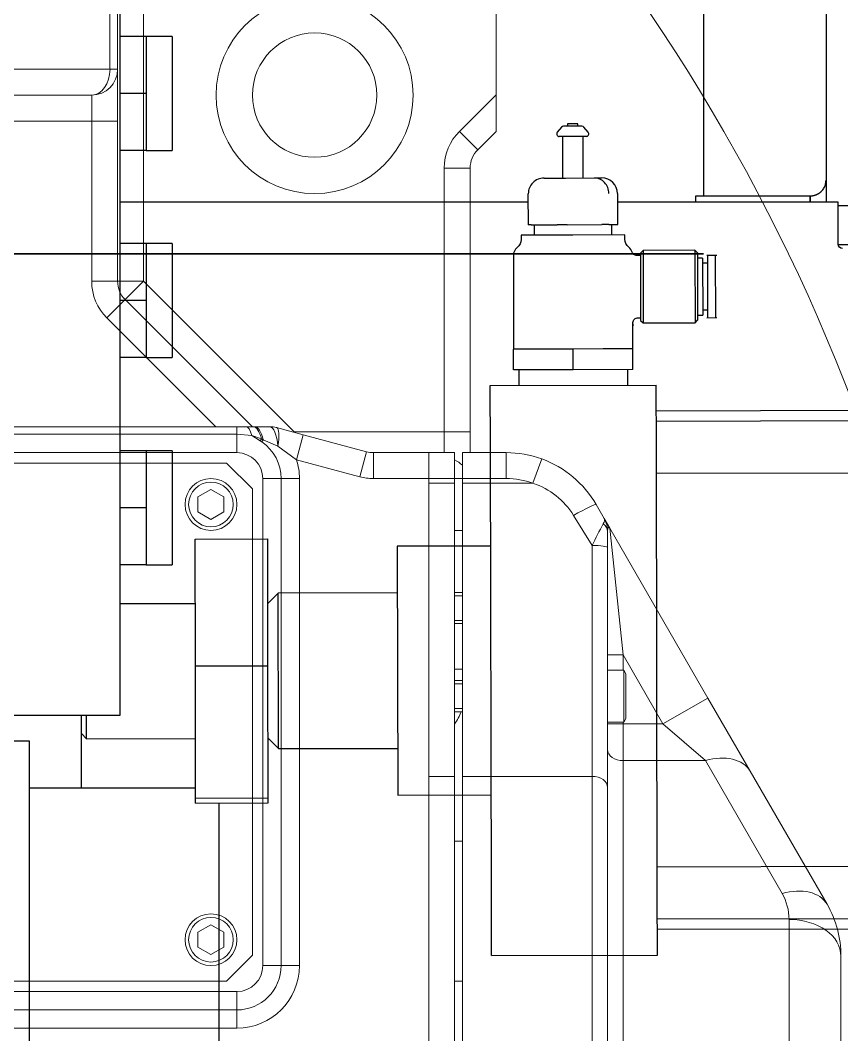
# Model space of a CAD drawing. Header units: millimetres. Extents: x 10462777 to 22643323, y 453826 to 1389191.
# Drawn here: x 11282291.1 to 11282449.5, y 584283.8 to 584479.5 of the extents above; entities that cross this region are included whole.
import ezdxf

# ---------------------------------------------------------------- set-up
doc = ezdxf.new("R2010")
doc.units = ezdxf.units.MM
doc.header["$LTSCALE"] = 200
doc.header["$MEASUREMENT"] = 0
for name, pattern in [('CENTER', [2, 1.25, -0.25, 0.25, -0.25]), ('CENTER2', [1.125, 0.75, -0.125, 0.125, -0.125]), ('PHANTOM', [2.5, 1.25, -0.25, 0.25, -0.25, 0.25, -0.25])]:
    doc.linetypes.add(name, pattern=pattern)
doc.layers.get('0').update_dxf_attribs({"linetype": 'CONTINUOUS'})
for name, color, linetype in [('1', 1, 'CENTER'), ('2', 2, 'CONTINUOUS'), ('205', 4, 'CONTINUOUS'), ('DV1_DEFAULT', 7, 'CONTINUOUS')]:
    doc.layers.add(name, color=color, linetype=linetype)
doc.layers.add('LAYOUT', color=8, linetype='CONTINUOUS', lineweight=25)

# ---------------------------------------------------------------- blocks, each defined once
blk = doc.blocks.new('r710ic')
at = {"layer": 'DV1_DEFAULT', "color": 7, "linetype": 'Continuous', "lineweight": 0}
for p, q in [((272017.53, 104574.13), (272076.72, 104574.13)), ((271981.87, 104556.64), (272007.53, 104571.45)), ((272069.65, 104564.13), (272010.45, 104564.13)), ((272005.45, 104562.79), (271979.8, 104547.98)), ((271967.73, 104548.47), (271981.87, 104556.64)), ((271934.92, 104529.53), (271967.73, 104548.47)), ((271967.73, 104548.47), (271972.73, 104539.81)), ((271979.8, 104547.98), (271972.73, 104539.81)), ((271979.8, 104547.98), (271979.8, 104532.13)), ((271972.73, 104539.81), (271959.42, 104532.13)), ((271972.73, 104532.13), (271972.73, 104539.81)), ((271934.92, 104529.53), (271959.42, 104532.13)), ((271959.42, 104532.13), (271962.37, 104532.13)), ((271959.42, 104532.13), (271959.42, 104529.13)), ((271963.06, 104532.63), (271962.37, 104532.23)), ((271972.37, 104532.23), (271962.37, 104532.23)), ((271962.37, 104532.23), (271962.37, 104529.13)), ((271963.06, 104532.63), (271971.68, 104532.63)), ((271972.37, 104532.23), (271971.68, 104532.63)), ((271972.37, 104529.13), (271972.37, 104532.23)), ((271972.37, 104532.13), (271972.73, 104532.13)), ((271972.73, 104532.13), (271979.8, 104532.13)), ((271972.73, 104532.13), (271972.73, 104529.13)), ((271979.8, 104532.13), (272058.38, 104532.13)), ((271933.06, 104528.46), (271934.92, 104529.53)), ((271935.56, 104529.13), (271938.73, 104529.13)), ((271938.73, 104529.13), (271984.97, 104529.13)), ((271984.97, 104529.13), (272069.57, 104529.13)), ((271930.37, 104526.9), (271933.06, 104528.46)), ((271938.28, 104526.13), (271932.48, 104522.57)), ((271982.85, 104526.13), (271938.28, 104526.13)), ((272067.45, 104526.13), (271982.85, 104526.13)), ((271982.85, 104526.13), (271982.85, 104501.13)), ((271926.28, 104514.73), (271921.58, 104516.44)), ((271926.28, 104501.13), (271926.28, 104514.73)), ((271925.37, 104509.58), (271920.37, 104509.58)), ((271920.37, 104501.13), (271920.37, 104509.58)), ((271925.37, 104509.58), (271925.37, 104501.13)), ((271851.3, 104507.63), (271820.49, 104507.63)), ((271858.37, 104500.56), (271851.3, 104507.63)), ((271851.3, 104507.63), (271858.37, 104507.63)), ((271858.37, 104507.63), (271861.9, 104504.09)), ((271861.9, 104504.09), (271858.37, 104500.56)), ((271865.44, 104497.63), (271865.44, 104502.63)), ((271865.44, 104502.63), (271916.37, 104502.63)), ((271916.37, 104497.63), (271916.37, 104502.63)), ((271916.37, 104502.63), (271920.37, 104502.63)), ((271925.37, 104501.13), (271920.37, 104501.13)), ((271920.37, 104494.63), (271920.37, 104499.63)), ((271920.37, 104499.63), (271925.37, 104499.63)), ((271925.37, 104501.13), (271925.37, 104499.63)), ((271925.37, 104501.13), (271926.28, 104501.13)), ((271925.37, 104499.63), (271925.37, 104494.63)), ((271925.37, 104499.63), (271926.28, 104499.63)), ((271982.85, 104501.13), (271926.28, 104501.13)), ((271926.28, 104494.63), (271926.28, 104499.63)), ((271926.28, 104499.63), (271982.85, 104499.63)), ((271935.37, 104499.63), (271935.37, 104501.13)), ((271947.37, 104501.13), (271947.37, 104499.63)), ((271947.98, 104499.63), (271947.98, 104501.13)), ((271952.75, 104499.63), (271952.75, 104501.13)), ((271953.37, 104499.63), (271953.37, 104501.13)), ((271962.15, 104499.63), (271962.15, 104501.13)), ((271964.37, 104501.13), (271964.37, 104499.63)), ((271964.98, 104499.63), (271964.98, 104501.13)), ((271969.75, 104499.63), (271969.75, 104501.13)), ((271970.37, 104499.63), (271970.37, 104501.13)), ((271982.85, 104501.13), (272103.33, 104501.13)), ((271982.85, 104499.63), (271982.85, 104494.63)), ((272103.33, 104499.63), (271982.85, 104499.63)), ((271995.37, 104499.63), (271995.37, 104501.13)), ((272022.37, 104499.63), (272022.37, 104501.13)), ((271916.37, 104497.63), (271865.44, 104497.63)), ((271916.37, 104497.63), (271920.37, 104497.63)), ((271916.37, 104468.7), (271916.37, 104497.63)), ((271920.37, 104483.95), (271920.37, 104494.63)), ((271920.37, 104494.63), (271925.37, 104494.63)), ((271925.37, 104494.63), (271920.37, 104494.63)), ((271925.37, 104494.63), (271926.28, 104494.63)), ((271925.37, 104494.63), (271925.37, 104483.95)), ((271925.37, 104494.63), (271926.28, 104494.63)), ((271982.85, 104494.63), (271926.28, 104494.63)), ((271982.85, 104494.63), (272103.33, 104494.63)), ((271925.37, 104483.95), (271920.37, 104483.95)), ((271916.93, 104470.44), (271920.2, 104482.65)), ((271925.03, 104481.36), (271920.2, 104482.65)), ((271925.03, 104481.36), (271921.76, 104469.15)), ((271915.54, 104465.26), (271916.93, 104470.44)), ((271921.76, 104469.15), (271916.93, 104470.44)), ((271887.3, 104439.63), (271916.37, 104468.7)), ((271921.76, 104469.15), (271919.13, 104465.54)), ((271925.37, 104469.7), (271925.37, 104466.16)), ((271925.37, 104469.7), (272019.37, 104469.7)), ((272019.37, 104469.7), (272019.37, 104466.16)), ((271919.13, 104465.54), (271917.88, 104462.72)), ((272019.37, 104466.16), (271925.37, 104466.16)), ((271925.37, 104462.63), (271925.37, 104466.16)), ((272019.37, 104466.16), (272019.37, 104462.63)), ((271915.37, 104461.03), (271915.37, 104463.97)), ((271917.73, 104462.37), (271917.03, 104460.52)), ((271917.88, 104462.72), (271917.73, 104462.37)), ((271917.88, 104462.72), (271918.31, 104462.43)), ((271918.31, 104462.43), (271918.1, 104462.11)), ((271925.37, 104462.63), (272019.37, 104462.63)), ((271890.83, 104436.09), (271915.37, 104460.63)), ((271915.37, 104460.77), (271915.37, 104461.03)), ((271915.37, 104459.36), (271915.37, 104460.77)), ((271917.03, 104460.52), (271916.83, 104457.63)), ((271918.1, 104462.11), (271917.03, 104460.52)), ((271927.37, 104460.63), (271922.37, 104455.63)), ((272017.37, 104460.63), (271927.37, 104460.63)), ((272022.37, 104455.63), (272017.37, 104460.63)), ((271915.37, 104457.63), (271915.37, 104459.36)), ((271916.83, 104457.63), (271915.37, 104457.63)), ((271915.37, 104337.63), (271915.37, 104457.63)), ((271920.37, 104457.63), (271916.83, 104457.63)), ((271916.83, 104457.63), (271916.83, 104337.63)), ((271920.37, 104337.63), (271920.37, 104457.63)), ((272027.9, 104457.63), (272024.37, 104457.63)), ((272024.37, 104457.63), (272024.37, 104337.63)), ((272027.9, 104337.63), (272027.9, 104457.63)), ((272031.44, 104457.63), (272027.9, 104457.63)), ((272031.44, 104457.63), (272031.44, 104337.63)), ((271922.37, 104455.63), (271922.37, 104339.63)), ((271928.92, 104455.13), (271927.48, 104452.63)), ((271931.81, 104455.13), (271928.92, 104455.13)), ((271933.25, 104452.63), (271931.81, 104455.13)), ((272012.92, 104455.13), (272011.48, 104452.63)), ((272015.81, 104455.13), (272012.92, 104455.13)), ((272017.25, 104452.63), (272015.81, 104455.13)), ((272022.37, 104339.63), (272022.37, 104455.63)), ((271915.37, 104453.56), (271894.37, 104432.56)), ((271927.48, 104452.63), (271928.92, 104450.13)), ((271931.81, 104450.13), (271933.25, 104452.63)), ((272011.48, 104452.63), (272012.92, 104450.13)), ((272015.81, 104450.13), (272017.25, 104452.63)), ((271928.92, 104450.13), (271931.81, 104450.13)), ((272012.92, 104450.13), (272015.81, 104450.13)), ((271818.37, 104439.63), (271887.3, 104439.63)), ((271887.3, 104439.63), (271890.83, 104436.09)), ((271887.3, 104439.63), (271887.3, 104434.63)), ((271894.37, 104432.56), (271890.83, 104436.09)), ((271756.37, 104434.63), (271846.37, 104434.63)), ((271846.37, 104433.16), (271756.37, 104433.16)), ((271846.37, 104433.16), (271846.37, 104434.63)), ((271856.37, 104434.63), (271846.37, 104434.63)), ((271846.37, 104412.09), (271846.37, 104433.16)), ((271856.37, 104429.63), (271856.37, 104434.63)), ((271856.37, 104434.63), (271887.3, 104434.63)), ((271887.3, 104429.63), (271887.3, 104434.63)), ((271856.37, 104429.63), (271851.37, 104429.63)), ((271851.37, 104429.63), (271851.37, 104408.56)), ((271887.3, 104429.63), (271856.37, 104429.63)), ((271856.37, 104429.63), (271856.37, 104338.19))]:
    blk.add_line(p, q, dxfattribs=at)
at = {"layer": 'DV1_DEFAULT', "color": 3, "linetype": 'CENTER2', "lineweight": 0}
blk.add_circle((272041.37, 104232.63), 367.64, dxfattribs=at)
at = {"layer": 'DV1_DEFAULT', "color": 7, "linetype": 'Continuous', "lineweight": 0}
for centre, radius in [((271851.37, 104472.63), 19), ((271851.37, 104472.63), 12), ((271930.37, 104452.63), 5), ((271930.37, 104452.63), 4.31), ((272014.37, 104452.63), 5), ((272014.37, 104452.63), 4.31)]:
    blk.add_circle(centre, radius, dxfattribs=at)
for centre, radius, start, end in [((272017.53, 104554.13), 20, 90, 120), ((272010.45, 104554.13), 10, 90, 120), ((271935.57, 104524.12), 5.01, 90.0379, 119.9621), ((271975.08, 104601.49), 83.86, 240.7721, 243.9719), ((271940.37, 104509.58), 20, 120, 159.9444), ((271940.29, 104510.02), 14.79, 121.9035, 161.4424), ((271940.37, 104509.58), 20, 159.9444, 180), ((271940.37, 104509.58), 15, 159.9444, 180), ((271865.44, 104507.63), 5, 225, 270), ((271865.44, 104507.63), 10, 225, 270), ((271926.37, 104497.63), 5, 135.573, 156.4218), ((271915.37, 104483.95), 5, 345, 0), ((271915.37, 104483.95), 10, 345, 0), ((271925.37, 104457.63), 12.07, 90, 107.4168), ((272019.37, 104457.63), 12.07, 0, 90), ((271920.37, 104463.97), 5, 165, 180), ((271925.37, 104457.63), 8.54, 90, 145.7667), ((272019.37, 104457.63), 8.54, 0, 90), ((271925.37, 104457.63), 5, 90, 180), ((272019.37, 104457.63), 5, 0, 90), ((271887.3, 104439.63), 5, 270, 315), ((271846.37, 104429.63), 5, 0, 90), ((271887.3, 104439.63), 10, 270, 315)]:
    blk.add_arc(centre, radius, start, end, dxfattribs=at)
for centre, major_axis, ratio, start_param, end_param in [((272017.53, 104564.13), (0, 10), 0.707107, 0, 1.570796), ((272012.53, 104562.79), (-5, 8.66), 0.654654, 0, 1.209429), ((271986.87, 104547.98), (-5, 8.66), 0.654654, 0, 1.209429), ((271977.68, 104532.13), (0, 3), 0.707107, 3.141593, 4.712389), ((271935.56, 104526.13), (0, 3), 0.693222, 0, 0.761413), ((271938.73, 104526.13), (0, 3), 0.150008, 0, 1.570796), ((271984.97, 104526.13), (0, 3), 0.707107, 0, 1.570796), ((271932.87, 104522.57), (2.5, -4.33), 0.067197, 3.141593, 4.673612), ((271962.15, 104487.63), (-17.68, 0), 0.848528, 4.068888, 4.229196), ((271920.37, 104463.97), (5, 0), 0.323809, 1.820757, 3.141593), ((271920.37, 104463.97), (4.83, -1.29), 0.252311, 1.896674, 3.141593), ((271920.37, 104461.03), (5, 0), 0.390746, 2.092064, 3.141593), ((271920.37, 104460.77), (5, 0), 0.376295, 2.127065, 3.141593), ((271915.09, 104463.97), (4.17, -2.76), 0.030919, 0.785877, 0.906238), ((271920.37, 104459.36), (5, 0), 0.311004, 2.302551, 3.141593), ((271846.37, 104429.63), (-5, 0), 0.707107, 3.141593, 4.712389)]:
    blk.add_ellipse(centre, major_axis=major_axis, ratio=ratio, start_param=start_param, end_param=end_param, dxfattribs=at)
blk.add_open_spline([(271934.92, 104529.53), (271934.9, 104529.52), (271934.88, 104529.5), (271934.85, 104529.48), (271934.83, 104529.47), (271934.8, 104529.43), (271934.78, 104529.4), (271934.77, 104529.33), (271934.8, 104529.28), (271934.97, 104529.17), (271935.22, 104529.13), (271935.56, 104529.13)], degree=3, knots=[0, 0, 0, 0, 0.0625, 0.0625, 0.125, 0.125, 0.25, 0.25, 0.5, 0.5, 1, 1, 1, 1], dxfattribs=at)
blk.add_open_spline([(271934.13, 104528.3), (271933.69, 104528.56), (271933.32, 104528.61), (271933.06, 104528.46)], degree=3, dxfattribs=at)
at = {"layer": 'LAYOUT', "color": 3}
blk.add_circle((272041.37, 104232.63), 2050.12, dxfattribs=at)
blk = doc.blocks.new('A$C7DA30AB0')
at = {"layer": 'LAYOUT', "color": 6, "linetype": 'PHANTOM'}
blk.add_circle((3030.45, 3025.99, 0), 2693.02, dxfattribs=at)

msp = doc.modelspace()

# ---------------------------------------------------------------- linework, layer by layer
at = {"layer": '1', "color": 124, "linetype": 'Continuous'}
for p, q in [((11282389.02012, 584444.43833, 0), (11282310.36522, 584444.43833, 0)), ((11282448.87713, 584444.43833, 0), (11282406.33677, 584444.43833, 0)), ((11282448.87713, 584436.28822, 0), (11282448.87713, 584444.43833, 0)), ((11282448.87713, 584436.28822, 0), (11282511.37802, 584436.28822, 0)), ((11282303.04771, 584341.73464, 0), (11282302.86896, 584341.73464, 0))]:
    msp.add_line(p, q, dxfattribs=at)
at = {"layer": '1', "color": 252, "linetype": 'Continuous'}
msp.add_line((11282302.87505, 584345.43693, 0), (11282302.87505, 584331.43673, 0), dxfattribs=at)
at = {"layer": '1', "color": 124, "linetype": 'Continuous', "extrusion": (0, 0, -1)}
msp.add_arc((-11282449.67714, 584436.28822, 0), 0.80001, 270, 0, dxfattribs=at)
at = {"layer": '2', "color": 252, "linetype": 'Continuous'}
for p, q in [((11282446.50165, 584654.66676, 0), (11282446.50165, 584444.44073, 0)), ((11282422.87676, 584519.4394, 0), (11282422.87676, 584445.66366, 0)), ((11282422.87676, 584519.4394, 0), (11282422.87676, 584445.66366, 0)), ((11282421.37585, 584444.43836, 0), (11282421.37585, 584445.66291, 0)), ((11282421.37585, 584445.66291, 0), (11282431.37599, 584445.66291, 0)), ((11282431.37599, 584445.66291, 0), (11282443.37616, 584445.66291, 0)), ((11282443.37616, 584445.66291, 0), (11282443.37616, 584444.43836, 0)), ((11282443.37616, 584445.66291, 0), (11282443.50161, 584445.66291, 0)), ((11282443.50161, 584444.43836, 0), (11282443.50161, 584445.66291, 0)), ((11282448.87733, 584443.78832, 0), (11282485.13412, 584443.78832, 0))]:
    msp.add_line(p, q, dxfattribs=at)
at = {"layer": '2', "color": 172, "linetype": 'Continuous'}
for p, q in [((11282142.87278, 584434.43819, 0), (11282310.96133, 584434.43819, 0)), ((11282422.87676, 584434.43819, 0), (11282254.78821, 584434.43819, 0)), ((11282422.87676, 584434.43819, 0), (11282310.96133, 584434.43819, 0))]:
    msp.add_line(p, q, dxfattribs=at)
at = {"layer": '2', "color": 95, "linetype": 'Continuous'}
for p, q in [((11282172.87321, 584434.43819, 0), (11282291.84895, 584434.43819, 0)), ((11282392.87633, 584434.43819, 0), (11282273.90059, 584434.43819, 0)), ((11282291.84895, 584434.43819, 0), (11282319.03857, 584434.43819, 0)), ((11282319.03857, 584434.43819, 0), (11282420.06595, 584434.43819, 0)), ((11282422.87676, 584434.43819, 0), (11282392.87633, 584434.43819, 0)), ((11282420.06595, 584434.43819, 0), (11282422.87676, 584434.43819, 0))]:
    msp.add_line(p, q, dxfattribs=at)
at = {"layer": '2', "color": 252, "linetype": 'Continuous'}
msp.add_open_spline([(11282443.50161, 584445.66291, 0), (11282443.50935, 584445.66292, 0), (11282443.52481, 584445.66296, 0), (11282443.55116, 584445.66328, 0), (11282443.57972, 584445.66387, 0), (11282443.61066, 584445.66483, 0), (11282443.64389, 584445.66622, 0), (11282443.67936, 584445.6681, 0), (11282443.71701, 584445.67057, 0), (11282443.75678, 584445.67368, 0), (11282443.79862, 584445.67754, 0), (11282443.84247, 584445.68222, 0), (11282443.88825, 584445.6878, 0), (11282443.93591, 584445.69437, 0), (11282443.98537, 584445.70202, 0), (11282444.03656, 584445.71083, 0), (11282444.0894, 584445.72088, 0), (11282444.14382, 584445.73227, 0), (11282444.19972, 584445.74507, 0), (11282444.25702, 584445.75937, 0), (11282444.31564, 584445.77524, 0), (11282444.37546, 584445.79276, 0), (11282444.4364, 584445.81202, 0), (11282444.49829, 584445.83305, 0), (11282444.56101, 584445.85591, 0), (11282444.62442, 584445.88066, 0), (11282444.68838, 584445.90733, 0), (11282444.75277, 584445.93595, 0), (11282444.81744, 584445.96655, 0), (11282444.88226, 584445.99915, 0), (11282444.94709, 584446.03376, 0), (11282445.0118, 584446.07037, 0), (11282445.07624, 584446.10899, 0), (11282445.14028, 584446.1496, 0), (11282445.20379, 584446.19216, 0), (11282445.26665, 584446.23666, 0), (11282445.32873, 584446.28305, 0), (11282445.38989, 584446.33128, 0), (11282445.45004, 584446.3813, 0), (11282445.50904, 584446.43303, 0), (11282445.5668, 584446.48642, 0), (11282445.69835, 584446.61453, 0), (11282445.89053, 584446.83411, 0), (11282446.10428, 584447.15515, 0), (11282446.26704, 584447.48233, 0), (11282446.35672, 584447.73286, 0), (11282446.40612, 584447.90874, 0), (11282446.43311, 584448.02202, 0), (11282446.45444, 584448.1293, 0), (11282446.47078, 584448.22997, 0), (11282446.48283, 584448.32343, 0), (11282446.49127, 584448.40911, 0), (11282446.49676, 584448.48658, 0), (11282446.49994, 584448.55512, 0), (11282446.50146, 584448.61523, 0), (11282446.50159, 584448.647, 0), (11282446.50165, 584448.66295, 0)], degree=3, knots=[0, 0, 0, 0, 0.013792641, 0.027536964, 0.041230525, 0.054870751, 0.068454972, 0.081980461, 0.095444467, 0.108844256, 0.122177154, 0.135440578, 0.148632086, 0.161749417, 0.174790532, 0.187753665, 0.200637369, 0.213440562, 0.226162586, 0.238803251, 0.251362899, 0.263842456, 0.276240313, 0.288556201, 0.300793464, 0.312955377, 0.325045186, 0.337066133, 0.349021492, 0.360914604, 0.372748909, 0.384527984, 0.396255576, 0.40793564, 0.419572373, 0.431170254, 0.442734075, 0.45426898, 0.465780494, 0.477274563, 0.488757578, 0.500236405, 0.55761076, 0.615700534, 0.675079324, 0.736189055, 0.761224048, 0.786582907, 0.812266294, 0.838267298, 0.864573101, 0.891166546, 0.918027576, 0.94513459, 0.972465711, 1, 1, 1, 1], dxfattribs=at)
at = {"layer": '205', "color": 252, "linetype": 'Continuous'}
for p, q in [((11282310.37516, 584345.43693, 0), (11282310.37516, 584595.44048, 0)), ((11282315.37523, 584476.43879, 0), (11282310.37516, 584476.43879, 0)), ((11282315.37523, 584476.43879, 0), (11282315.37523, 584470.93871, 0)), ((11282320.3753, 584476.43879, 0), (11282315.37523, 584476.43879, 0)), ((11282320.3753, 584476.43879, 0), (11282320.3753, 584465.43863, 0)), ((11282315.37523, 584470.93871, 0), (11282315.37523, 584465.43863, 0)), ((11282315.37523, 584465.43863, 0), (11282310.37516, 584465.43863, 0)), ((11282315.37523, 584465.43863, 0), (11282315.37523, 584459.93855, 0)), ((11282320.3753, 584465.43863, 0), (11282320.3753, 584454.43847, 0)), ((11282315.37523, 584459.93855, 0), (11282315.37523, 584454.43847, 0)), ((11282395.50667, 584458.91096, 0), (11282394.67939, 584457.9344, 0)), ((11282397.65607, 584459.09149, 0), (11282395.88713, 584459.08778, 0)), ((11282398.65509, 584459.56361, 0), (11282396.65507, 584459.5594, 0)), ((11282396.65507, 584459.5594, 0), (11282396.65605, 584459.08939, 0)), ((11282399.425, 584459.09521, 0), (11282397.65607, 584459.09149, 0)), ((11282398.65608, 584459.0936, 0), (11282398.65509, 584459.56361, 0)), ((11282400.63758, 584457.94692, 0), (11282399.8062, 584458.92, 0)), ((11282400.25848, 584457.12212, 0), (11282395.06196, 584457.1112, 0)), ((11282395.66019, 584457.11246, 0), (11282395.67706, 584449.08717, 0)), ((11282399.67711, 584449.09558, 0), (11282399.66024, 584457.12087, 0)), ((11282315.37523, 584454.43847, 0), (11282310.37516, 584454.43847, 0)), ((11282315.37523, 584454.43847, 0), (11282320.3753, 584454.43847, 0)), ((11282392.12983, 584449.07972, 0), (11282396.28968, 584449.08846, 0)), ((11282396.28968, 584449.08846, 0), (11282401.83693, 584449.10012, 0)), ((11282401.83693, 584449.10012, 0), (11282403.22434, 584449.10303, 0)), ((11282389.02666, 584446.07314, 0), (11282389.03928, 584440.07307, 0)), ((11282406.28151, 584446.10941, 0), (11282406.34012, 584446.10953, 0)), ((11282406.35273, 584440.10946, 0), (11282406.34012, 584446.10953, 0)), ((11282389.65237, 584440.07436, 0), (11282389.03928, 584440.07307, 0)), ((11282389.65237, 584440.07436, 0), (11282394.64418, 584440.08485, 0)), ((11282390.19591, 584440.0755, 0), (11282390.20012, 584438.07548, 0)), ((11282396.5856, 584440.08893, 0), (11282394.64418, 584440.08485, 0)), ((11282396.5856, 584440.08893, 0), (11282403.2423, 584440.10292, 0)), ((11282404.62923, 584440.10584, 0), (11282403.2423, 584440.10292, 0)), ((11282404.62923, 584440.10584, 0), (11282406.29412, 584440.10934, 0)), ((11282405.2003, 584438.10701, 0), (11282405.19609, 584440.10703, 0)), ((11282406.29412, 584440.10934, 0), (11282406.35273, 584440.10946, 0)), ((11282397.70021, 584438.09124, 0), (11282387.70009, 584438.07022, 0)), ((11282387.70009, 584438.07022, 0), (11282387.7018, 584437.25622, 0)), ((11282407.70033, 584438.11226, 0), (11282397.70021, 584438.09124, 0)), ((11282407.70204, 584437.29826, 0), (11282407.70033, 584438.11226, 0)), ((11282315.37523, 584436.43822, 0), (11282310.37516, 584436.43822, 0)), ((11282315.37523, 584436.43822, 0), (11282315.37523, 584430.93814, 0)), ((11282320.3753, 584436.43822, 0), (11282315.37523, 584436.43822, 0)), ((11282320.3753, 584436.43822, 0), (11282320.3753, 584425.43806, 0)), ((11282411.20667, 584435.11958, 0), (11282410.70772, 584434.61853, 0)), ((11282421.20679, 584435.1406, 0), (11282411.20667, 584435.11958, 0)), ((11282411.20667, 584435.11958, 0), (11282411.2361, 584421.11942, 0)), ((11282421.70785, 584434.64165, 0), (11282421.20679, 584435.1406, 0)), ((11282421.20679, 584435.1406, 0), (11282421.23622, 584421.14043, 0)), ((11282386.20834, 584434.13053, 0), (11282386.24631, 584416.06681, 0)), ((11282410.70877, 584434.11852, 0), (11282410.04791, 584434.11713, 0)), ((11282410.70772, 584434.61853, 0), (11282410.73504, 584421.61837, 0)), ((11282421.70785, 584434.64165, 0), (11282421.73518, 584421.64149, 0)), ((11282422.70996, 584433.64374, 0), (11282421.70995, 584433.64164, 0)), ((11282422.70996, 584433.64374, 0), (11282422.73309, 584422.64361, 0)), ((11282425.42482, 584434.14945, 0), (11282423.51827, 584434.14544, 0)), ((11282423.73415, 584422.14576, 0), (11282423.70893, 584434.14559, 0)), ((11282425.23417, 584422.14891, 0), (11282425.20894, 584434.14874, 0)), ((11282423.71208, 584432.64583, 0), (11282422.71207, 584432.64373, 0)), ((11282315.37523, 584430.93814, 0), (11282315.37523, 584425.43806, 0)), ((11282315.37523, 584425.43806, 0), (11282310.37516, 584425.43806, 0)), ((11282315.37523, 584425.43806, 0), (11282315.37523, 584419.93798, 0)), ((11282320.3753, 584425.43806, 0), (11282320.3753, 584414.43791, 0)), ((11282422.73098, 584423.64362, 0), (11282423.731, 584423.64572, 0)), ((11282410.23399, 584422.11733, 0), (11282410.73399, 584422.11838, 0)), ((11282410.73504, 584421.61837, 0), (11282411.2361, 584421.11942, 0)), ((11282421.23622, 584421.14043, 0), (11282421.73518, 584421.64149, 0)), ((11282421.73307, 584422.6415, 0), (11282422.73309, 584422.64361, 0)), ((11282423.51827, 584422.14525, 0), (11282425.42482, 584422.14925, 0)), ((11282315.37523, 584419.93798, 0), (11282315.37523, 584414.43791, 0)), ((11282409.21368, 584421.15853, 0), (11282409.23608, 584421.11521, 0)), ((11282409.24659, 584416.11515, 0), (11282409.23608, 584421.11521, 0)), ((11282411.2361, 584421.11942, 0), (11282421.23622, 584421.14043, 0)), ((11282386.24631, 584416.06681, 0), (11282386.24342, 584416.0668, 0)), ((11282386.25183, 584412.06675, 0), (11282386.24342, 584416.0668, 0)), ((11282386.2492, 584416.06681, 0), (11282386.24631, 584416.06681, 0)), ((11282392.00071, 584416.0789, 0), (11282386.2492, 584416.06681, 0)), ((11282386.25761, 584412.06676, 0), (11282386.2492, 584416.06681, 0)), ((11282397.75223, 584416.09099, 0), (11282392.00071, 584416.0789, 0)), ((11282403.50085, 584416.10307, 0), (11282397.75223, 584416.09099, 0)), ((11282397.76063, 584412.09094, 0), (11282397.75223, 584416.09099, 0)), ((11282409.24947, 584416.11516, 0), (11282403.50085, 584416.10307, 0)), ((11282409.25788, 584412.11511, 0), (11282409.24947, 584416.11516, 0)), ((11282315.37523, 584414.43791, 0), (11282310.37516, 584414.43791, 0)), ((11282315.37523, 584414.43791, 0), (11282320.3753, 584414.43791, 0)), ((11282386.25761, 584412.06676, 0), (11282386.25183, 584412.06675, 0)), ((11282397.76063, 584412.09094, 0), (11282386.25761, 584412.06676, 0)), ((11282387.25473, 584412.06886, 0), (11282387.26104, 584409.06882, 0)), ((11282409.25788, 584412.11511, 0), (11282397.76063, 584412.09094, 0)), ((11282408.26129, 584409.11297, 0), (11282408.25498, 584412.113, 0)), ((11282381.76097, 584409.05726, 0), (11282413.76135, 584409.12453, 0)), ((11282381.78619, 584397.05712, 0), (11282381.76097, 584409.05726, 0)), ((11282413.78658, 584397.12438, 0), (11282413.76135, 584409.12453, 0)), ((11282540.27438, 584404.39036, 0), (11282413.77186, 584404.12447, 0)), ((11282540.27858, 584402.39034, 0), (11282413.77607, 584402.12444, 0)), ((11282315.37523, 584396.43765, 0), (11282310.37516, 584396.43765, 0)), ((11282315.37523, 584396.43765, 0), (11282315.37523, 584390.93757, 0)), ((11282320.3753, 584396.43765, 0), (11282315.37523, 584396.43765, 0)), ((11282320.3753, 584396.43765, 0), (11282320.3753, 584385.43749, 0)), ((11282381.96696, 584311.05609, 0), (11282381.78619, 584397.05712, 0)), ((11282413.96734, 584311.12335, 0), (11282413.78658, 584397.12438, 0)), ((11282413.79709, 584392.12432, 0), (11282540.2996, 584392.39022, 0)), ((11282315.37523, 584390.93757, 0), (11282315.37523, 584385.43749, 0)), ((11282315.37523, 584385.43749, 0), (11282310.37516, 584385.43749, 0)), ((11282315.37523, 584385.43749, 0), (11282315.37523, 584379.93742, 0)), ((11282320.3753, 584385.43749, 0), (11282320.3753, 584374.43734, 0)), ((11282315.37523, 584379.93742, 0), (11282315.37523, 584374.43734, 0)), ((11282324.82233, 584379.41915, 0), (11282338.8225, 584379.44858, 0)), ((11282324.8738, 584354.93054, 0), (11282324.82233, 584379.41915, 0)), ((11282338.87397, 584354.95997, 0), (11282338.8225, 584379.44858, 0)), ((11282381.82613, 584378.05689, 0), (11282363.82591, 584378.01906, 0)), ((11282363.82591, 584378.01906, 0), (11282363.92681, 584330.01848, 0)), ((11282315.37523, 584374.43734, 0), (11282310.37516, 584374.43734, 0)), ((11282315.37523, 584374.43734, 0), (11282320.3753, 584374.43734, 0)), ((11282340.84456, 584368.97061, 0), (11282338.84874, 584366.96638, 0)), ((11282363.84483, 584369.01895, 0), (11282340.84456, 584368.97061, 0)), ((11282340.90761, 584338.97025, 0), (11282340.84456, 584368.97061, 0)), ((11282324.84857, 584366.93695, 0), (11282310.37535, 584366.90653, 0)), ((11282324.8738, 584354.93054, 0), (11282338.87397, 584354.95997, 0)), ((11282324.92737, 584329.44819, 0), (11282324.8738, 584354.93054, 0)), ((11282338.92753, 584329.47761, 0), (11282338.87397, 584354.95997, 0)), ((11282257.06159, 584345.43693, 0), (11282310.37516, 584345.43693, 0)), ((11282302.90085, 584341.89041, 0), (11282302.8934, 584345.43772, 0)), ((11282303.90297, 584340.8925, 0), (11282303.89341, 584345.43712, 0)), ((11282302.90085, 584341.89041, 0), (11282303.90297, 584340.8925, 0)), ((11282292.87491, 584340.43686, 0), (11282266.71204, 584340.43686, 0)), ((11282292.87491, 584230.43529, 0), (11282292.87491, 584340.43686, 0)), ((11282303.90297, 584340.8925, 0), (11282324.90267, 584340.93664, 0)), ((11282338.90339, 584340.96607, 0), (11282340.90761, 584338.97025, 0)), ((11282340.90761, 584338.97025, 0), (11282363.90789, 584339.01859, 0)), ((11282292.87296, 584331.43673, 0), (11282324.92224, 584331.43673, 0)), ((11282324.92737, 584329.44819, 0), (11282338.92753, 584329.47761, 0)), ((11282324.92945, 584328.45444, 0), (11282324.92737, 584329.44819, 0)), ((11282338.92962, 584328.48386, 0), (11282338.92753, 584329.47761, 0)), ((11282363.92681, 584330.01848, 0), (11282381.92702, 584330.05632, 0)), ((11282324.92945, 584328.45444, 0), (11282338.92962, 584328.48386, 0)), ((11282329.37543, 584328.46325, 0), (11282329.37543, 584281.43602, 0)), ((11282530.03388, 584316.36739, 0), (11282413.95683, 584316.12341, 0)), ((11282381.99218, 584299.05594, 0), (11282381.96696, 584311.05609, 0)), ((11282413.99257, 584299.12321, 0), (11282413.96734, 584311.12335, 0)), ((11282413.97785, 584306.12329, 0), (11282529.6824, 584306.36649, 0)), ((11282413.98206, 584304.12327, 0), (11282529.6121, 584304.36631, 0)), ((11282381.99218, 584299.05594, 0), (11282413.99257, 584299.12321, 0))]:
    msp.add_line(p, q, dxfattribs=at)
for centre, radius, start, end in [((11282395.88818, 584458.58777, 0), 0.50001, 90.1204302, 139.7309757), ((11282399.42605, 584458.59521, 0), 0.50001, 40.5098846, 90.1204302), ((11282395.0609, 584457.61121, 0), 0.50001, 139.7309757, 270.1204302), ((11282400.25743, 584457.62213, 0), 0.50001, 270.1204302, 40.5098846), ((11282388.20837, 584434.13474, 0), 2.00003, 128.8026175, 180.1204302), ((11282407.20859, 584434.17467, 0), 2.00003, 17.6400093, 51.4382427)]:
    msp.add_arc(centre, radius, start, end, dxfattribs=at)
at = {"layer": '205', "color": 252, "linetype": 'Continuous', "extrusion": (0, 0, -1)}
for centre, start, end in [((-11282385.70177, 584437.25202, 0), 179.8795698, 231.1973825), ((-11282409.70206, 584437.30246, 0), 308.5617573, 359.8795698)]:
    msp.add_arc(centre, 2.00003, start, end, dxfattribs=at)
at = {"layer": '205', "color": 252, "linetype": 'Continuous'}
for centre, major_axis, ratio, start_param, end_param in [((11282392.13614, 584446.07968, 0), (-3.05087, -0.00641), 0.983338067, 4.71238898, 6.283185307), ((11282401.84323, 584446.10008, 0), (-0.00631, 3.00004), 0.924451556, 4.71238898, 6.283185307), ((11282403.23064, 584446.103, 0), (-3.05087, -0.00641), 0.983338067, 3.141592654, 4.71238898)]:
    msp.add_ellipse(centre, major_axis=major_axis, ratio=ratio, start_param=start_param, end_param=end_param, dxfattribs=at)
for points, knots in [([(11282410.10919, 584434.12741, 0), (11282410.0885, 584434.12286, 0), (11282409.9493, 584434.09853, 0), (11282409.69094, 584434.16994, 0), (11282409.40692, 584434.33366, 0), (11282409.22427, 584434.55068, 0), (11282409.13663, 584434.70102, 0), (11282409.11673, 584434.77779, 0), (11282409.1161, 584434.78027, 0)], [0, 0, 0, 0, 0.049309253, 0.332894328, 0.599096462, 0.813290902, 0.993997587, 1, 1, 1, 1]), ([(11282409.35896, 584420.63674, 0), (11282409.35894, 584420.63678, 0), (11282409.35849, 584420.6376, 0), (11282409.35584, 584420.64239, 0), (11282409.34935, 584420.6546, 0), (11282409.33918, 584420.67433, 0), (11282409.31777, 584420.71897, 0), (11282409.26108, 584420.86024, 0), (11282409.21768, 584421.10682, 0), (11282409.26958, 584421.44382, 0), (11282409.43673, 584421.75637, 0), (11282409.7194, 584421.99926, 0), (11282410.00715, 584422.11227, 0), (11282410.18319, 584422.11151, 0), (11282410.23383, 584422.10697, 0)], [0, 0, 0, 0, 0.039770614, 0.063268708, 0.07236073, 0.080606873, 0.100057939, 0.139027343, 0.289052162, 0.432507707, 0.596293161, 0.759372606, 0.932209606, 1, 1, 1, 1])]:
    msp.add_open_spline(points, degree=3, knots=knots, dxfattribs=at)

# ---------------------------------------------------------------- block references
at = {"ltscale": 10}
msp.add_blockref('A$C7DA30AB0', (11276684.40366, 580408.4363, 0), dxfattribs=at)
at = {"layer": 'LAYOUT', "color": 2, "rotation": 270}
msp.add_blockref('r710ic', (11177875.24796, 856316.46559, 0), dxfattribs=at)

doc.saveas('drawing.dxf')
